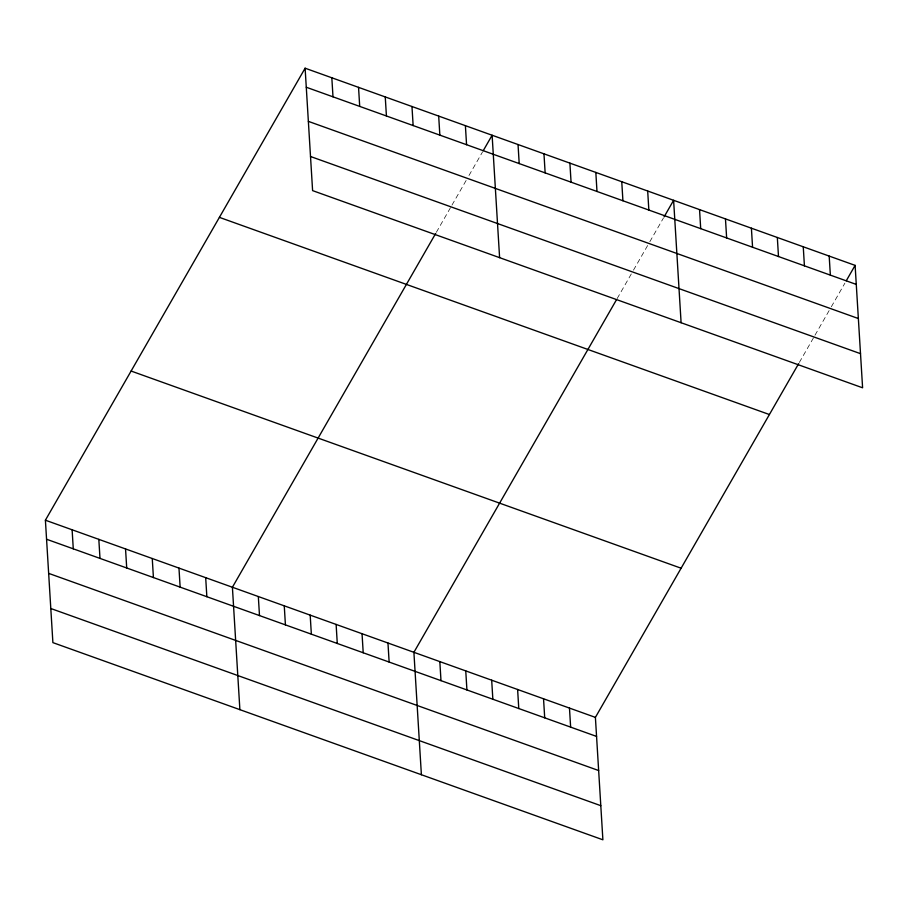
<?xml version="1.0" encoding="UTF-8"?>
<svg xmlns="http://www.w3.org/2000/svg" width="908" height="908" viewBox="0 0 908 908"><rect width="100%" height="100%" fill="white"/><g stroke="black" fill="none" stroke-linecap="round" stroke-linejoin="round"><path stroke-width="0.68" stroke-dasharray="4.54 3.41" d="M436.339 232.312L451.299 206.275M451.98 205.094L466.269 180.227M468.982 175.494L482.591 151.818M617.156 298.573L632.797 271.344M633.478 270.153L649.129 242.924M649.81 241.744L663.408 218.068M799.335 362.451L814.306 336.403M814.975 335.222L830.627 307.994M831.308 306.813L844.905 283.137"/><path stroke-width="1.36" d="M798.654 363.631L595.398 717.377L602.889 839.798L52.891 642.626L45.4 520.205L305.111 68.202L855.109 265.374L862.6 387.795L312.602 190.623L305.111 68.202M435.658 233.504L232.403 587.249L239.882 709.659M483.272 150.637L492.113 135.247L499.604 257.656M616.475 299.754L413.9 652.319L421.391 774.728M664.089 216.887L673.611 200.316L681.102 322.726M846.267 280.765L855.109 265.374M306.28 87.247L856.278 284.42M308.368 121.366L858.366 318.538M310.513 156.505L860.512 353.677M219.407 217.364L769.405 414.536M131.104 371.043L681.102 568.215M45.4 520.205L595.398 717.377M46.569 539.25L596.567 736.422M48.646 573.368L598.644 770.54M50.803 608.508L600.801 805.68M829.186 256.079L830.355 275.124M803.251 246.783L804.42 265.828M777.327 237.487L778.496 256.533M751.404 228.192L752.562 247.237M725.469 218.896L726.638 237.941M699.546 209.612L700.704 228.646M647.688 191.021L648.845 210.054M621.753 181.725L622.922 200.759M595.83 172.429L596.987 191.474M569.895 163.134L571.064 182.179M543.971 153.838L545.14 172.883M569.475 708.081L570.633 727.126M518.037 144.542L519.206 163.588M543.54 698.785L544.709 717.831M517.617 689.49L518.774 708.535M465.395 125.667L466.564 144.713M491.682 680.194L492.851 699.239M438.689 116.088L439.847 135.133M465.759 670.91L466.916 689.944M411.971 106.508L413.14 125.554M439.824 661.614L440.993 680.648M385.253 96.94L386.422 115.974M358.546 87.361L359.704 106.406M387.966 643.023L389.135 662.057M331.829 77.782L332.998 96.827M362.042 633.727L363.211 652.773M336.119 624.432L337.277 643.477M310.184 615.136L311.353 634.181M284.261 605.84L285.418 624.886M258.326 596.545L259.495 615.59M205.685 577.67L206.854 596.715M178.967 568.09L180.136 587.135M152.26 558.511L153.418 577.556M125.542 548.943L126.711 567.977M98.824 539.363L99.993 558.409M72.118 529.784L73.276 548.829"/></g></svg>
